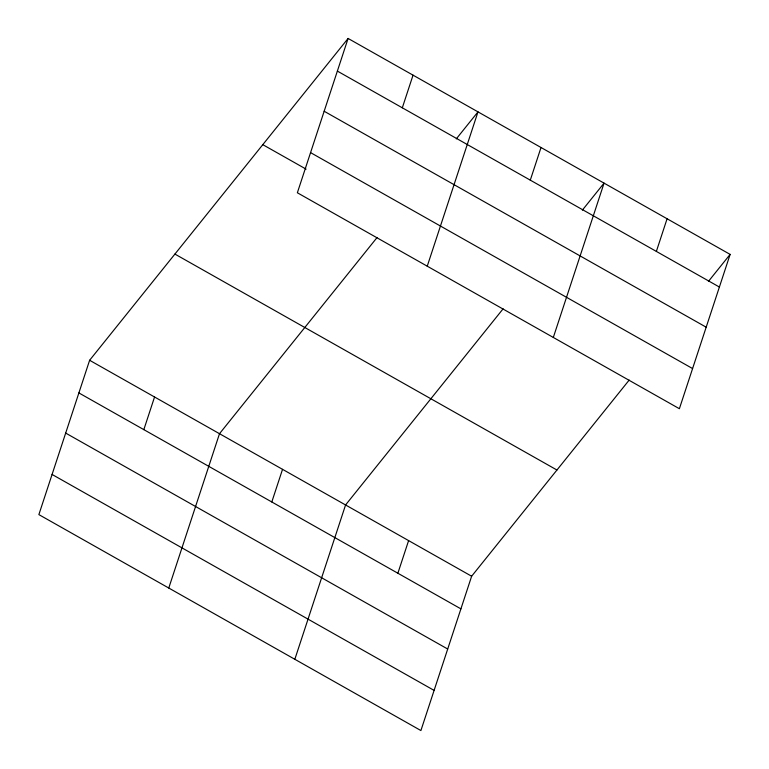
<?xml version="1.0" encoding="UTF-8"?>
<svg xmlns="http://www.w3.org/2000/svg" width="769" height="769" viewBox="0 0 769 769"><rect width="100%" height="100%" fill="white"/><g stroke="black" fill="none" stroke-linecap="round" stroke-linejoin="round"><path stroke-width="1.15" d="M348.097 38.45L297.363 192.769L679.383 408.714L730.127 254.395L348.097 38.45L89.617 360.286L38.873 514.605L420.903 730.55L471.637 576.231L629.186 380.078M143.832 429.631L154.559 396.996M168.767 588.025L219.501 433.706L377.05 237.554M271.803 501.974L282.54 469.33M402.312 107.804L413.04 75.16M294.835 659.293L345.569 504.964L503.118 308.811M427.247 266.189L477.991 111.87L456.286 138.891M397.871 573.241L408.608 540.597M530.293 180.148L541.02 147.504M553.315 337.456L604.059 183.137L582.354 210.148M656.361 251.405L667.088 218.761M708.422 281.416L730.127 254.395M337.37 71.094L719.39 287.039M324.162 111.245L706.192 327.19M310.561 152.618L692.59 368.562M262.796 144.659L306.1 169.132M174.919 254.078L556.939 470.022M89.617 360.286L471.637 576.231M78.88 392.921L460.91 608.865M65.682 433.082L447.702 649.026M52.081 474.454L434.101 690.399"/></g></svg>
